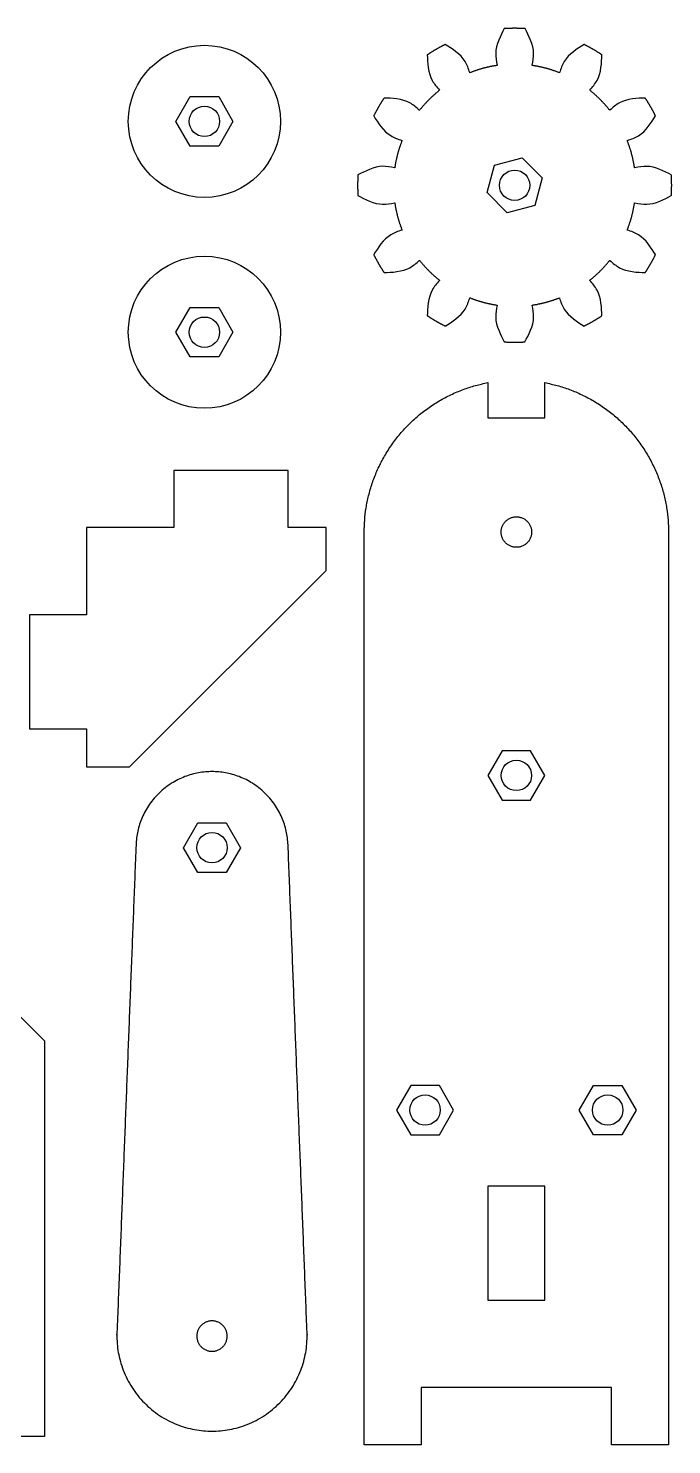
# Model space of a CAD drawing. Header units: millimetres. Extents: x 1655 to 2132, y -1528 to 137.
# Drawn here: x 1962.7 to 2131.8, y -1528.2 to -1155.8 of the extents above; entities that cross this region are included whole.
import ezdxf

# ---------------------------------------------------------------- set-up
doc = ezdxf.new("R2010")
doc.units = ezdxf.units.MM
doc.header["$MEASUREMENT"] = 0
for name, color, linetype, true_color in [('V3 - scheme$gravure ext', 96, 'Continuous', 0x008000), ('V3 - scheme$gravure int', 1, 'Continuous', 0xff0000), ('V3 - scheme$poche', 196, 'Continuous', 0x400080)]:
    doc.layers.add(name, color=color, linetype=linetype, true_color=true_color)

msp = doc.modelspace()

# ---------------------------------------------------------------- linework, layer by layer
at = {"layer": 'V3 - scheme$gravure ext'}
msp.add_lwpolyline([(2001, -1287), (1978, -1287), (1978, -1310), (1963, -1310), (1963, -1340), (1978, -1340), (1978, -1350), (1989.31, -1350), (2041, -1298.31), (2041, -1287), (2031, -1287), (2031, -1272), (2001, -1272)], close=True, dxfattribs=at)
msp.add_lwpolyline([(1922, -1377.03), (1967, -1422.03), (1967, -1526.11), (1934, -1526.11)], dxfattribs=at)
for centre in [(2009, -1180.22, 15), (2009, -1235.67, 15)]:
    msp.add_circle(centre, 20, dxfattribs=at)
for points, degree, knots in [([(2087.82, -1155.84, 15), (2086.92, -1157.54, 15), (2085.56, -1160.11, 15), (2085.56, -1162.31, 15), (2085.56, -1163.37, 15), (2085.7, -1164.43, 15), (2085.94, -1165.44, 15), (2085.94, -1165.47, 15), (2085.95, -1165.49, 15), (2085.95, -1165.51, 15)], 3, [-37.130719, -37.130719, -37.130719, -37.130719, -36.363615, -36.363615, -36.363615, -35.573955, -35.573955, -35.573955, -35.554966, -35.554966, -35.554966, -35.554966]), ([(2095.13, -1165.52, 15), (2095.14, -1165.49, 15), (2095.15, -1165.47, 15), (2095.15, -1165.44, 15), (2095.38, -1164.43, 15), (2095.53, -1163.37, 15), (2095.53, -1162.31, 15), (2095.53, -1160.11, 15), (2094.16, -1157.54, 15), (2093.27, -1155.84, 15)], 3, [-40.146597, -40.146597, -40.146597, -40.146597, -40.127548, -40.127548, -40.127548, -39.33788, -39.33788, -39.33788, -38.570795, -38.570795, -38.570795, -38.570795]), ([(2078.76, -1167.44, 15), (2078.76, -1167.42, 15), (2078.75, -1167.39, 15), (2078.74, -1167.37, 15), (2078.44, -1166.38, 15), (2078.03, -1165.39, 15), (2077.5, -1164.47, 15), (2076.4, -1162.57, 15), (2073.93, -1161.02, 15), (2072.31, -1160, 15)], 3, [-33.000475, -33.000475, -33.000475, -33.000475, -32.981426, -32.981426, -32.981426, -32.191759, -32.191759, -32.191759, -31.424674, -31.424674, -31.424674, -31.424674]), ([(2108.78, -1160, 15), (2107.15, -1161.02, 15), (2104.69, -1162.57, 15), (2103.59, -1164.47, 15), (2103.06, -1165.39, 15), (2102.65, -1166.38, 15), (2102.35, -1167.37, 15), (2102.34, -1167.39, 15), (2102.33, -1167.42, 15), (2102.32, -1167.44, 15)], 3, [-44.27684, -44.27684, -44.27684, -44.27684, -43.509736, -43.509736, -43.509736, -42.720076, -42.720076, -42.720076, -42.701087, -42.701087, -42.701087, -42.701087]), ([(2067.59, -1162.72, 15), (2067.66, -1164.64, 15), (2067.77, -1167.55, 15), (2068.87, -1169.45, 15), (2069.4, -1170.37, 15), (2070.05, -1171.22, 15), (2070.76, -1171.98, 15), (2070.78, -1172, 15), (2070.79, -1172.01, 15), (2070.81, -1172.03, 15)], 3, [-29.984597, -29.984597, -29.984597, -29.984597, -29.217493, -29.217493, -29.217493, -28.427833, -28.427833, -28.427833, -28.408844, -28.408844, -28.408844, -28.408844]), ([(2110.28, -1172.03, 15), (2110.29, -1172.02, 15), (2110.31, -1172, 15), (2110.33, -1171.98, 15), (2111.03, -1171.22, 15), (2111.69, -1170.37, 15), (2112.22, -1169.45, 15), (2113.32, -1167.55, 15), (2113.42, -1164.64, 15), (2113.49, -1162.72, 15)], 3, [-47.292718, -47.292718, -47.292718, -47.292718, -47.273669, -47.273669, -47.273669, -46.484002, -46.484002, -46.484002, -45.716917, -45.716917, -45.716917, -45.716917]), ([(2065.55, -1177.29, 15), (2065.53, -1177.28, 15), (2065.51, -1177.26, 15), (2065.49, -1177.24, 15), (2064.73, -1176.54, 15), (2063.89, -1175.88, 15), (2062.97, -1175.35, 15), (2061.06, -1174.25, 15), (2058.15, -1174.15, 15), (2056.24, -1174.08, 15)], 3, [-25.854354, -25.854354, -25.854354, -25.854354, -25.835305, -25.835305, -25.835305, -25.045637, -25.045637, -25.045637, -24.278552, -24.278552, -24.278552, -24.278552]), ([(2124.85, -1174.08, 15), (2122.94, -1174.15, 15), (2120.02, -1174.25, 15), (2118.12, -1175.35, 15), (2117.2, -1175.89, 15), (2116.35, -1176.54, 15), (2115.59, -1177.25, 15), (2115.57, -1177.26, 15), (2115.56, -1177.28, 15), (2115.54, -1177.3, 15)], 3, [-51.422962, -51.422962, -51.422962, -51.422962, -50.655858, -50.655858, -50.655858, -49.866198, -49.866198, -49.866198, -49.847209, -49.847209, -49.847209, -49.847209]), ([(2053.51, -1178.79, 15), (2054.53, -1180.42, 15), (2056.08, -1182.88, 15), (2057.98, -1183.98, 15), (2058.9, -1184.52, 15), (2059.89, -1184.92, 15), (2060.88, -1185.23, 15)], 3, [-22.838476, -22.838476, -22.838476, -22.838476, -22.071372, -22.071372, -22.071372, -21.281712, -21.281712, -21.281712, -21.281712]), ([(2120.13, -1185.25, 15), (2120.15, -1185.24, 15), (2120.18, -1185.23, 15), (2120.2, -1185.23, 15), (2121.19, -1184.92, 15), (2122.18, -1184.52, 15), (2123.1, -1183.99, 15), (2125.01, -1182.89, 15), (2126.55, -1180.42, 15), (2127.57, -1178.8, 15)], 3, [-54.43884, -54.43884, -54.43884, -54.43884, -54.419791, -54.419791, -54.419791, -53.630123, -53.630123, -53.630123, -52.863038, -52.863038, -52.863038, -52.863038]), ([(2059.03, -1192.44, 15), (2059.01, -1192.43, 15), (2058.98, -1192.42, 15), (2058.96, -1192.42, 15), (2057.95, -1192.19, 15), (2056.89, -1192.04, 15), (2055.82, -1192.04, 15), (2053.63, -1192.04, 15), (2051.05, -1193.41, 15), (2049.36, -1194.3, 15)], 3, [-104.46169, -104.46169, -104.46169, -104.46169, -104.442641, -104.442641, -104.442641, -103.652974, -103.652974, -103.652974, -102.885889, -102.885889, -102.885889, -102.885889]), ([(2131.73, -1194.31, 15), (2130.04, -1193.41, 15), (2127.46, -1192.05, 15), (2125.26, -1192.05, 15), (2124.2, -1192.05, 15), (2123.14, -1192.19, 15), (2122.13, -1192.42, 15), (2122.1, -1192.43, 15), (2122.08, -1192.43, 15), (2122.06, -1192.44, 15)], 3, [-58.569083, -58.569083, -58.569083, -58.569083, -57.801979, -57.801979, -57.801979, -57.012319, -57.012319, -57.012319, -56.99333, -56.99333, -56.99333, -56.99333]), ([(2049.36, -1199.75, 15), (2051.05, -1200.65, 15), (2053.63, -1202.01, 15), (2055.82, -1202.01, 15), (2056.89, -1202.01, 15), (2057.95, -1201.87, 15), (2058.96, -1201.64, 15), (2058.98, -1201.63, 15), (2059.01, -1201.62, 15), (2059.03, -1201.62, 15)], 3, [-101.445812, -101.445812, -101.445812, -101.445812, -100.678708, -100.678708, -100.678708, -99.889049, -99.889049, -99.889049, -99.870059, -99.870059, -99.870059, -99.870059]), ([(2122.06, -1201.62, 15), (2122.08, -1201.63, 15), (2122.1, -1201.63, 15), (2122.13, -1201.64, 15), (2123.14, -1201.87, 15), (2124.2, -1202.01, 15), (2125.26, -1202.01, 15), (2127.46, -1202.01, 15), (2130.04, -1200.65, 15), (2131.73, -1199.75, 15)], 3, [-61.584961, -61.584961, -61.584961, -61.584961, -61.565912, -61.565912, -61.565912, -60.776245, -60.776245, -60.776245, -60.00916, -60.00916, -60.00916, -60.00916]), ([(2060.96, -1208.81, 15), (2060.93, -1208.81, 15), (2060.91, -1208.82, 15), (2060.88, -1208.83, 15), (2059.89, -1209.13, 15), (2058.9, -1209.54, 15), (2057.98, -1210.07, 15), (2056.08, -1211.17, 15), (2054.53, -1213.64, 15), (2053.51, -1215.26, 15)], 3, [-97.315569, -97.315569, -97.315569, -97.315569, -97.29652, -97.29652, -97.29652, -96.506852, -96.506852, -96.506852, -95.739767, -95.739767, -95.739767, -95.739767]), ([(2127.57, -1215.26, 15), (2126.55, -1213.64, 15), (2125, -1211.17, 15), (2123.1, -1210.07, 15), (2122.18, -1209.54, 15), (2121.19, -1209.13, 15), (2120.2, -1208.83, 15), (2120.18, -1208.82, 15), (2120.15, -1208.82, 15), (2120.13, -1208.81, 15)], 3, [-65.715205, -65.715205, -65.715205, -65.715205, -64.948101, -64.948101, -64.948101, -64.158441, -64.158441, -64.158441, -64.139452, -64.139452, -64.139452, -64.139452]), ([(2056.24, -1219.98, 15), (2058.15, -1219.91, 15), (2061.06, -1219.8, 15), (2062.97, -1218.7, 15), (2063.89, -1218.17, 15), (2064.73, -1217.52, 15), (2065.49, -1216.81, 15), (2065.51, -1216.79, 15), (2065.53, -1216.78, 15), (2065.55, -1216.76, 15)], 3, [-94.299691, -94.299691, -94.299691, -94.299691, -93.532587, -93.532587, -93.532587, -92.742927, -92.742927, -92.742927, -92.723938, -92.723938, -92.723938, -92.723938]), ([(2115.54, -1216.76, 15), (2115.56, -1216.78, 15), (2115.57, -1216.8, 15), (2115.59, -1216.81, 15), (2116.35, -1217.52, 15), (2117.2, -1218.17, 15), (2118.12, -1218.7, 15), (2120.02, -1219.8, 15), (2122.93, -1219.91, 15), (2124.85, -1219.98, 15)], 3, [-68.731083, -68.731083, -68.731083, -68.731083, -68.712034, -68.712034, -68.712034, -67.922366, -67.922366, -67.922366, -67.155281, -67.155281, -67.155281, -67.155281]), ([(2070.81, -1222.02, 15), (2070.79, -1222.04, 15), (2070.77, -1222.06, 15), (2070.76, -1222.08, 15), (2070.05, -1222.84, 15), (2069.4, -1223.68, 15), (2068.87, -1224.6, 15), (2067.77, -1226.51, 15), (2067.66, -1229.42, 15), (2067.59, -1231.33, 15)], 3, [-90.169447, -90.169447, -90.169447, -90.169447, -90.150398, -90.150398, -90.150398, -89.360731, -89.360731, -89.360731, -88.593646, -88.593646, -88.593646, -88.593646]), ([(2113.49, -1231.33, 15), (2113.42, -1229.42, 15), (2113.32, -1226.51, 15), (2112.22, -1224.6, 15), (2111.69, -1223.68, 15), (2111.03, -1222.84, 15), (2110.33, -1222.08, 15), (2110.31, -1222.06, 15), (2110.29, -1222.04, 15), (2110.27, -1222.02, 15)], 3, [-72.861326, -72.861326, -72.861326, -72.861326, -72.094222, -72.094222, -72.094222, -71.304563, -71.304563, -71.304563, -71.285573, -71.285573, -71.285573, -71.285573]), ([(2072.31, -1234.06, 15), (2073.93, -1233.04, 15), (2076.4, -1231.49, 15), (2077.5, -1229.59, 15), (2078.03, -1228.67, 15), (2078.44, -1227.68, 15), (2078.74, -1226.69, 15), (2078.75, -1226.66, 15), (2078.75, -1226.64, 15), (2078.76, -1226.61, 15)], 3, [-87.153569, -87.153569, -87.153569, -87.153569, -86.386465, -86.386465, -86.386465, -85.596806, -85.596806, -85.596806, -85.577816, -85.577816, -85.577816, -85.577816]), ([(2085.95, -1228.54, 15), (2085.94, -1228.57, 15), (2085.94, -1228.59, 15), (2085.93, -1228.61, 15), (2085.7, -1229.62, 15), (2085.56, -1230.68, 15), (2085.56, -1231.75, 15), (2085.56, -1233.94, 15), (2086.92, -1236.52, 15), (2087.82, -1238.21, 15)], 3, [-83.023326, -83.023326, -83.023326, -83.023326, -83.004277, -83.004277, -83.004277, -82.214609, -82.214609, -82.214609, -81.447524, -81.447524, -81.447524, -81.447524]), ([(2093.26, -1238.21, 15), (2094.16, -1236.52, 15), (2095.53, -1233.94, 15), (2095.53, -1231.75, 15), (2095.53, -1230.68, 15), (2095.38, -1229.62, 15), (2095.15, -1228.61, 15), (2095.14, -1228.59, 15), (2095.14, -1228.57, 15), (2095.13, -1228.54, 15)], 3, [-80.007448, -80.007448, -80.007448, -80.007448, -79.240344, -79.240344, -79.240344, -78.450684, -78.450684, -78.450684, -78.431695, -78.431695, -78.431695, -78.431695]), ([(2102.32, -1226.62, 15), (2102.33, -1226.64, 15), (2102.34, -1226.66, 15), (2102.34, -1226.69, 15), (2102.65, -1227.68, 15), (2103.05, -1228.67, 15), (2103.59, -1229.59, 15), (2104.68, -1231.49, 15), (2107.15, -1233.04, 15), (2108.78, -1234.06, 15)], 3, [-75.877204, -75.877204, -75.877204, -75.877204, -75.858155, -75.858155, -75.858155, -75.068488, -75.068488, -75.068488, -74.301403, -74.301403, -74.301403, -74.301403]), ([(2116, -1513.22, 15), (2103.5, -1513.22, 15), (2091, -1513.22, 15), (2078.5, -1513.22, 15), (2066, -1513.22, 15)], 2, [585.574205, 585.574205, 585.574205, 610.574205, 610.574205, 635.574205, 635.574205, 635.574205])]:
    msp.add_open_spline(points, degree=degree, knots=knots, dxfattribs=at)
for points, weights, degree in [([(2093.27, -1155.84, 15), (2091.45, -1155.72, 15), (2089.63, -1155.72, 15), (2087.82, -1155.84, 15)], [1, 0.998547387537, 0.998547387537, 1], 3), ([(2072.31, -1160, 15), (2070.68, -1160.8, 15), (2069.1, -1161.71, 15), (2067.59, -1162.72, 15)], [1, 0.998547387537, 0.998547387537, 1], 3), ([(2113.49, -1162.72, 15), (2111.98, -1161.71, 15), (2110.41, -1160.8, 15), (2108.78, -1160, 15)], [1, 0.998547387537, 0.998547387537, 1], 3), ([(2085.95, -1165.51, 15), (2083.49, -1165.87, 15), (2081.08, -1166.52, 15), (2078.76, -1167.44, 15)], [1, 0.995432816344, 0.995432816344, 1], 3), ([(2102.32, -1167.44, 15), (2100.01, -1166.52, 15), (2097.6, -1165.87, 15), (2095.13, -1165.52, 15)], [1, 0.995432816344, 0.995432816344, 1], 3), ([(2070.81, -1172.03, 15), (2068.85, -1173.58, 15), (2067.09, -1175.34, 15), (2065.55, -1177.29, 15)], [1, 0.995432816344, 0.995432816344, 1], 3), ([(2115.54, -1177.3, 15), (2113.99, -1175.34, 15), (2112.23, -1173.58, 15), (2110.28, -1172.03, 15)], [1, 0.995432816344, 0.995432816344, 1], 3), ([(2056.24, -1174.08, 15), (2055.23, -1175.59, 15), (2054.32, -1177.16, 15), (2053.51, -1178.79, 15)], [1, 0.998547387537, 0.998547387537, 1], 3), ([(2127.57, -1178.8, 15), (2126.77, -1177.16, 15), (2125.86, -1175.59, 15), (2124.85, -1174.08, 15)], [1, 0.998547387537, 0.998547387537, 1], 3), ([(2060.96, -1185.25, 15), (2060.03, -1187.56, 15), (2059.39, -1189.97, 15), (2059.03, -1192.44, 15)], [1, 0.995432816344, 0.995432816344, 1], 3), ([(2122.06, -1192.44, 15), (2121.7, -1189.97, 15), (2121.05, -1187.56, 15), (2120.13, -1185.25, 15)], [1, 0.995432816344, 0.995432816344, 1], 3), ([(2049.36, -1194.3, 15), (2049.24, -1196.12, 15), (2049.24, -1197.94, 15), (2049.36, -1199.75, 15)], [1, 0.998547387537, 0.998547387537, 1], 3), ([(2131.73, -1199.75, 15), (2131.85, -1197.94, 15), (2131.85, -1196.12, 15), (2131.73, -1194.31, 15)], [1, 0.998547387537, 0.998547387537, 1], 3), ([(2059.03, -1201.62, 15), (2059.39, -1204.08, 15), (2060.03, -1206.49, 15), (2060.96, -1208.81, 15)], [1, 0.995432816344, 0.995432816344, 1], 3), ([(2120.13, -1208.81, 15), (2121.05, -1206.49, 15), (2121.7, -1204.09, 15), (2122.06, -1201.62, 15)], [1, 0.995432816344, 0.995432816344, 1], 3), ([(2053.51, -1215.26, 15), (2054.32, -1216.89, 15), (2055.23, -1218.47, 15), (2056.24, -1219.98, 15)], [1, 0.998547387537, 0.998547387537, 1], 3), ([(2065.55, -1216.76, 15), (2067.09, -1218.72, 15), (2068.85, -1220.48, 15), (2070.81, -1222.02, 15)], [1, 0.995432816344, 0.995432816344, 1], 3), ([(2110.27, -1222.02, 15), (2112.23, -1220.48, 15), (2113.99, -1218.72, 15), (2115.54, -1216.76, 15)], [1, 0.995432816344, 0.995432816344, 1], 3), ([(2124.85, -1219.98, 15), (2125.86, -1218.47, 15), (2126.77, -1216.89, 15), (2127.57, -1215.26, 15)], [1, 0.998547387537, 0.998547387537, 1], 3), ([(2078.76, -1226.61, 15), (2081.08, -1227.54, 15), (2083.48, -1228.18, 15), (2085.95, -1228.54, 15)], [1, 0.995432816344, 0.995432816344, 1], 3), ([(2095.13, -1228.54, 15), (2097.6, -1228.18, 15), (2100.01, -1227.54, 15), (2102.32, -1226.62, 15)], [1, 0.995432816344, 0.995432816344, 1], 3), ([(2067.59, -1231.33, 15), (2069.1, -1232.34, 15), (2070.68, -1233.25, 15), (2072.31, -1234.06, 15)], [1, 0.998547387537, 0.998547387537, 1], 3), ([(2108.78, -1234.06, 15), (2110.41, -1233.25, 15), (2111.98, -1232.34, 15), (2113.49, -1231.33, 15)], [1, 0.998547387537, 0.998547387537, 1], 3), ([(2087.82, -1238.21, 15), (2089.63, -1238.33, 15), (2091.45, -1238.33, 15), (2093.26, -1238.21, 15)], [1, 0.998547387537, 0.998547387537, 1], 3), ([(2051, -1288.22, 15), (2051, -1255.13, 15), (2083.5, -1248.93, 15)], [1, 0.744809545989, 0.934301069131], 2), ([(2098.5, -1248.93, 15), (2131, -1255.13, 15), (2131, -1288.22, 15)], [0.934301069131, 0.744809545989, 1], 2)]:
    msp.add_rational_spline(points, weights, degree=degree, dxfattribs=at)
for points, degree in [([(2060.88, -1185.23, 15), (2060.91, -1185.23, 15), (2060.93, -1185.24, 15), (2060.96, -1185.25, 15)], 3), ([(2083.5, -1248.93, 15), (2083.5, -1253.57, 15), (2083.5, -1258.22, 15)], 2), ([(2098.5, -1258.22, 15), (2098.5, -1253.57, 15), (2098.5, -1248.93, 15)], 2), ([(2083.5, -1258.22, 15), (2091, -1258.22, 15), (2098.5, -1258.22, 15)], 2), ([(2051, -1528.22, 15), (2051, -1408.22, 15), (2051, -1288.22, 15)], 2), ([(2131, -1288.22, 15), (2131, -1408.22, 15), (2131, -1528.22, 15)], 2), ([(1991.02, -1370.44, 15), (1988.52, -1434.57, 15), (1986.02, -1498.7, 15)], 2), ([(2035.98, -1498.7, 15), (2033.48, -1434.57, 15), (2030.98, -1370.44, 15)], 2), ([(2066, -1513.22, 15), (2066, -1520.72, 15), (2066, -1528.22, 15)], 2), ([(2116, -1528.22, 15), (2116, -1520.72, 15), (2116, -1513.22, 15)], 2), ([(2066, -1528.22, 15), (2058.5, -1528.22, 15), (2051, -1528.22, 15)], 2), ([(2131, -1528.22, 15), (2123.5, -1528.22, 15), (2116, -1528.22, 15)], 2)]:
    msp.add_open_spline(points, degree=degree, dxfattribs=at)
for points, weights, knots in [([(2030.98, -1370.44, 15), (2030.24, -1351.22, 15), (2011, -1351.22, 15), (1991.76, -1351.22, 15), (1991.02, -1370.44, 15)], [0.984437378494, 0.715106591231, 1, 0.715106601196, 0.984437359652], [-124.805641, -124.805641, -124.805641, -94.24778, -94.24778, -63.689919, -63.689919, -63.689919]), ([(1986.02, -1498.7, 15), (1986, -1499.19, 15), (1986, -1499.67, 15), (1986, -1524.67, 15), (2011, -1524.67, 15), (2036, -1524.67, 15), (2036, -1499.67, 15), (2036, -1499.19, 15), (2035.98, -1498.7, 15)], [0.984437359652, 0.992000178264, 0.999999996337, 0.707106778596, 0.999999996337, 0.707106778596, 0.999999996337, 0.992000178264, 0.984437359652], [64.670202, 64.670202, 64.670202, 65.742785, 65.742785, 105.012693, 105.012693, 144.282602, 144.282602, 145.355184, 145.355184, 145.355184])]:
    msp.add_rational_spline(points, weights, degree=2, knots=knots, dxfattribs=at)
at = {"layer": 'V3 - scheme$gravure int'}
msp.add_lwpolyline([(2083.5, -1490.22), (2098.5, -1490.22), (2098.5, -1460.22), (2083.5, -1460.22)], close=True, dxfattribs=at)
for centre in [(2009, -1180.22, 15), (2090.54, -1197.03, 15), (2009, -1235.67, 15), (2091, -1352.22, 15), (2011, -1371.22, 15), (2067, -1440.22, 15), (2115, -1440.22, 15)]:
    msp.add_circle(centre, 4, dxfattribs=at)
for points, weights, knots in [([(2087, -1288.22, 15), (2087, -1292.22, 15), (2091, -1292.22, 15), (2095, -1292.22, 15), (2095, -1288.22, 15), (2095, -1284.22, 15), (2091, -1284.22, 15), (2087, -1284.22, 15), (2087, -1288.22, 15)], [0.999999860338, 0.707106851018, 1, 0.707106781187, 1, 0.707106781187, 1, 0.707106851018, 0.999999860338], [0, 0, 0, 6.283185, 6.283185, 12.566371, 12.566371, 18.849557, 18.849557, 25.132741, 25.132741, 25.132741]), ([(2015, -1499.67, 15), (2015, -1503.67, 15), (2011, -1503.67, 15), (2007, -1503.67, 15), (2007, -1499.67, 15), (2007, -1495.67, 15), (2011, -1495.67, 15), (2015, -1495.67, 15), (2015, -1499.67, 15)], [0.999999860338, 0.707106851018, 1, 0.707106781187, 1, 0.707106781187, 1, 0.707106781187, 1], [0, 0, 0, 6.283184, 6.283184, 12.56637, 12.56637, 18.849556, 18.849556, 25.132741, 25.132741, 25.132741])]:
    msp.add_rational_spline(points, weights, degree=2, knots=knots, dxfattribs=at)
at = {"layer": 'V3 - scheme$poche'}
for points in [[(2005.25, -1186.72), (2001.49, -1180.22), (2005.25, -1173.72), (2012.75, -1173.72), (2016.51, -1180.22), (2012.75, -1186.72)], [(2097.79, -1195.09), (2095.85, -1202.34), (2088.6, -1204.28), (2083.29, -1198.97), (2085.24, -1191.72), (2092.49, -1189.78)], [(2012.75, -1229.17), (2016.51, -1235.67), (2012.75, -1242.17), (2005.25, -1242.17), (2001.49, -1235.67), (2005.25, -1229.17)], [(2094.75, -1345.72), (2087.25, -1345.72), (2083.49, -1352.22), (2087.25, -1358.72), (2094.75, -1358.72), (2098.51, -1352.22)], [(2007.25, -1377.72), (2003.49, -1371.22), (2007.25, -1364.72), (2014.75, -1364.72), (2018.51, -1371.22), (2014.75, -1377.72)], [(2070.75, -1433.72), (2063.25, -1433.72), (2059.49, -1440.22), (2063.25, -1446.72), (2070.75, -1446.72), (2074.51, -1440.22)], [(2111.25, -1433.72), (2118.75, -1433.72), (2122.51, -1440.22), (2118.75, -1446.72), (2111.25, -1446.72), (2107.49, -1440.22)]]:
    msp.add_lwpolyline(points, close=True, dxfattribs=at)

doc.saveas('drawing.dxf')
